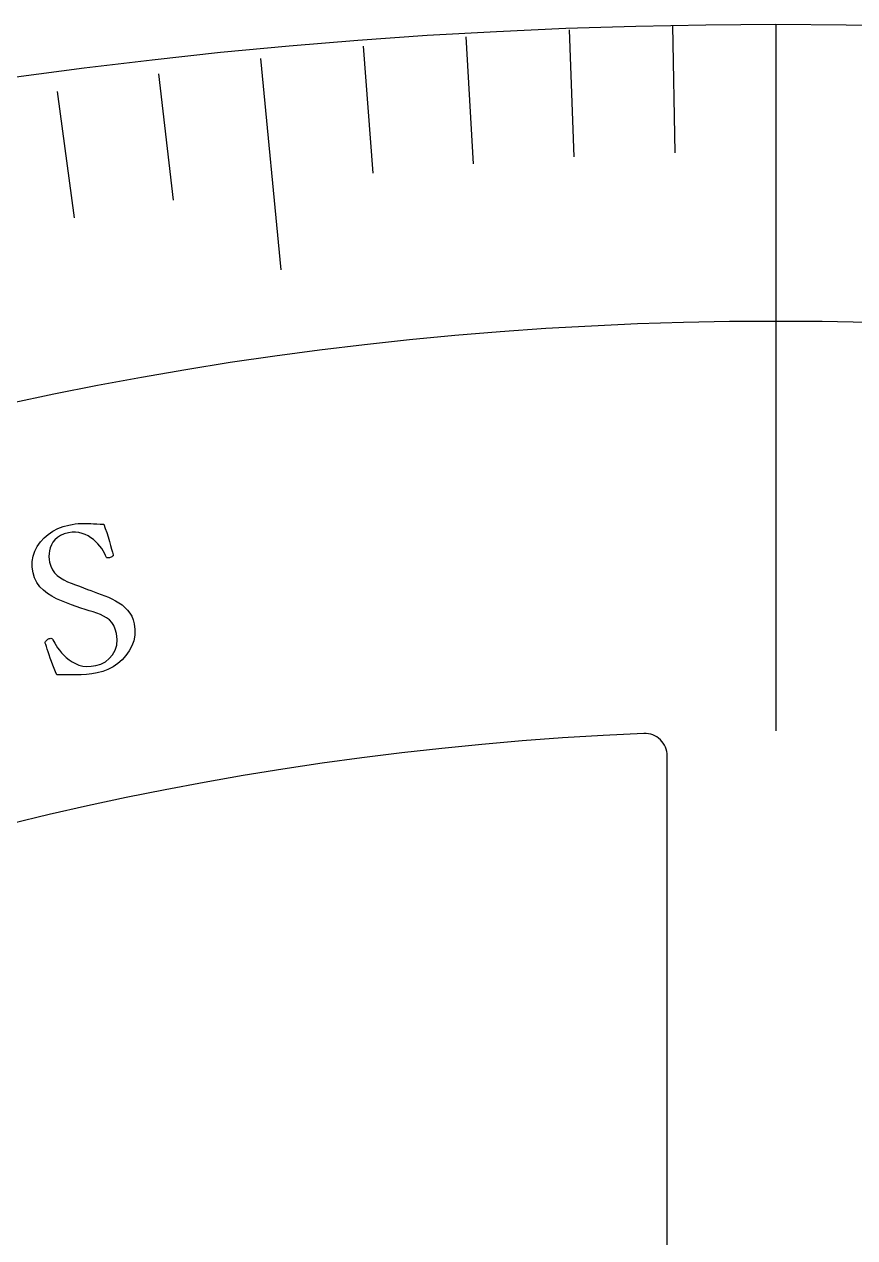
# Model space of a CAD drawing. Header units: millimetres. Extents: x -61 to 61, y -61 to 61.
# Drawn here: x -8.41 to 0.88, y 47.19 to 60.75 of the extents above; entities that cross this region are included whole.
import ezdxf

# ---------------------------------------------------------------- set-up
doc = ezdxf.new("R2010")
doc.units = ezdxf.units.MM
for name, color, linetype in [('CUT_INNER', 6, 'Continuous'), ('CUT_OUTER', 1, 'Continuous'), ('ENGRAVE', 7, 'Continuous'), ('ENGRAVE_FINE', 8, 'Continuous'), ('TEXT', 5, 'Continuous')]:
    doc.layers.add(name, color=color, linetype=linetype)

msp = doc.modelspace()

# ---------------------------------------------------------------- linework, layer by layer
at = {"layer": 'CUT_INNER'}
msp.add_lwpolyline([(-1.215, 35.8076), (-1.215, 52.5719)], dxfattribs=at)
for centre, radius, start, end in [((-0.0003, 17.3601), 35.4923, 92.38122, 181.94185), ((-1.465, 52.5719), 0.25, 360, 92.28516), ((-0.0001, 0), 57.7124, 121.992876, 268.538679)]:
    msp.add_arc(centre, radius, start, end, dxfattribs=at)
at = {"layer": 'CUT_OUTER'}
msp.add_circle((0, 0), 60.75, dxfattribs=at)
at = {"layer": 'ENGRAVE'}
msp.add_lwpolyline([(0, 60.75), (0, 52.8525)], dxfattribs=at)
msp.add_circle((0, 17.3597), 40.0734, dxfattribs=at)
at = {"layer": 'ENGRAVE_FINE'}
for points in [[(-2.3124, 60.6883), (-2.2583, 59.2676)], [(-1.1567, 60.7346), (-1.1297, 59.3132)], [(-4.6164, 60.5037), (-4.5082, 59.0856)], [(-3.466, 60.6113), (-3.3848, 59.1917)], [(-5.7626, 60.3656), (-5.5373, 58.0053)], [(-6.9036, 60.1973), (-6.7414, 58.7835)], [(-8.0383, 59.9989), (-7.8493, 58.5879)]]:
    msp.add_lwpolyline(points, dxfattribs=at)
at = {"layer": 'TEXT'}
msp.add_lwpolyline([(-7.9091, 55.1517), (-7.8708, 55.1591), (-7.8356, 55.1647), (-7.8036, 55.1685), (-7.7747, 55.1704), (-7.7472, 55.1711), (-7.7191, 55.1711), (-7.6906, 55.1703), (-7.6617, 55.1688), (-7.6307, 55.1669), (-7.5963, 55.1651), (-7.5583, 55.1633), (-7.5169, 55.1615), (-7.5, 55.115), (-7.4839, 55.0676), (-7.4683, 55.0193), (-7.4535, 54.97), (-7.44, 54.9234), (-7.4286, 54.883), (-7.4193, 54.8488), (-7.412, 54.821), (-7.411, 54.8151), (-7.413, 54.8094), (-7.4181, 54.8039), (-7.4262, 54.7987), (-7.4353, 54.794), (-7.4437, 54.7903), (-7.4513, 54.7876), (-7.4581, 54.7858), (-7.4666, 54.7848), (-7.4745, 54.7851), (-7.4817, 54.787), (-7.4881, 54.7902), (-7.4966, 54.8129), (-7.5081, 54.8369), (-7.5225, 54.8623), (-7.5398, 54.8891), (-7.5598, 54.9159), (-7.582, 54.9417), (-7.6066, 54.9663), (-7.6334, 54.9898), (-7.6623, 55.0113), (-7.693, 55.0301), (-7.7255, 55.0459), (-7.7598, 55.059), (-7.7956, 55.0681), (-7.8325, 55.0723), (-7.8706, 55.0714), (-7.9099, 55.0656), (-7.958, 55.0527), (-7.9994, 55.0356), (-8.0343, 55.0143), (-8.0625, 54.9889), (-8.0851, 54.9606), (-8.1029, 54.9306), (-8.1161, 54.8991), (-8.1244, 54.866), (-8.1289, 54.8326), (-8.1302, 54.8002), (-8.1284, 54.7688), (-8.1235, 54.7384), (-8.1101, 54.6925), (-8.0911, 54.6521), (-8.0665, 54.6172), (-8.0363, 54.5877), (-8.0018, 54.5622), (-7.9642, 54.5393), (-7.9236, 54.519), (-7.88, 54.5012), (-7.8348, 54.4845), (-7.7894, 54.4676), (-7.7438, 54.4502), (-7.698, 54.4326), (-7.663, 54.4198), (-7.6261, 54.4064), (-7.5876, 54.3924), (-7.5473, 54.3777), (-7.5064, 54.3619), (-7.4658, 54.3448), (-7.4257, 54.3262), (-7.3861, 54.3062), (-7.348, 54.2841), (-7.3127, 54.2594), (-7.2802, 54.232), (-7.2504, 54.2018), (-7.2245, 54.1687), (-7.2035, 54.1321), (-7.1874, 54.0922), (-7.1762, 54.0488), (-7.1682, 53.9836), (-7.1701, 53.9204), (-7.182, 53.8594), (-7.2037, 53.8005), (-7.2334, 53.7449), (-7.2694, 53.6938), (-7.3117, 53.6473), (-7.3603, 53.6053), (-7.4135, 53.5688), (-7.4697, 53.5389), (-7.5291, 53.5156), (-7.5915, 53.4989), (-7.6516, 53.488), (-7.7114, 53.4807), (-7.7708, 53.4769), (-7.8299, 53.4767), (-7.8873, 53.4779), (-7.9415, 53.4785), (-7.9925, 53.4783), (-8.0403, 53.4775), (-8.0556, 53.5126), (-8.0708, 53.5491), (-8.0858, 53.5869), (-8.1006, 53.626), (-8.1147, 53.6646), (-8.1277, 53.7009), (-8.1395, 53.7349), (-8.1502, 53.7664), (-8.1592, 53.794), (-8.1661, 53.8158), (-8.171, 53.8318), (-8.1737, 53.8422), (-8.1686, 53.8496), (-8.1629, 53.8567), (-8.1566, 53.8634), (-8.1498, 53.8697), (-8.1425, 53.8753), (-8.1348, 53.8799), (-8.1267, 53.8834), (-8.1182, 53.8859), (-8.1078, 53.8868), (-8.0989, 53.8843), (-8.0916, 53.8786), (-8.0858, 53.8696), (-8.0769, 53.8516), (-8.0652, 53.8307), (-8.0508, 53.8071), (-8.0336, 53.7806), (-8.0137, 53.7528), (-7.9908, 53.7251), (-7.9652, 53.6975), (-7.9366, 53.6701), (-7.9053, 53.6444), (-7.8711, 53.622), (-7.8342, 53.603), (-7.7945, 53.5874), (-7.7518, 53.5766), (-7.7058, 53.5722), (-7.6565, 53.5741), (-7.6039, 53.5823), (-7.5487, 53.599), (-7.4993, 53.6246), (-7.4556, 53.6592), (-7.4175, 53.7029), (-7.3884, 53.754), (-7.3716, 53.8108), (-7.3673, 53.8733), (-7.3754, 53.9417), (-7.388, 53.9895), (-7.4053, 54.0306), (-7.4273, 54.0648), (-7.4539, 54.0923), (-7.4845, 54.115), (-7.5181, 54.1351), (-7.5548, 54.1527), (-7.5946, 54.1676), (-7.6368, 54.1813), (-7.6805, 54.1953), (-7.7258, 54.2096), (-7.7727, 54.2242), (-7.8255, 54.2424), (-7.8795, 54.2618), (-7.9346, 54.2824), (-7.9909, 54.304), (-8.0461, 54.3282), (-8.0981, 54.3561), (-8.1469, 54.3877), (-8.1925, 54.4231), (-8.2327, 54.4633), (-8.2654, 54.5094), (-8.2904, 54.5615), (-8.3078, 54.6195), (-8.3174, 54.683), (-8.3173, 54.7444), (-8.3075, 54.8034), (-8.2878, 54.8603), (-8.26, 54.9138), (-8.2256, 54.963), (-8.1846, 55.0079), (-8.1371, 55.0485), (-8.0847, 55.0837), (-8.0292, 55.1127), (-7.9707, 55.1353), (-7.9091, 55.1517)], close=True, dxfattribs=at)

doc.saveas('drawing.dxf')
